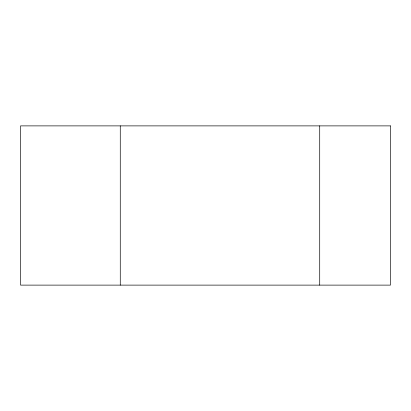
<?xml version="1.0" encoding="UTF-8"?>
<svg xmlns="http://www.w3.org/2000/svg" width="411" height="411" viewBox="0 0 411 411"><rect width="100%" height="100%" fill="white"/><g stroke="black" fill="none" stroke-linecap="round" stroke-linejoin="round"><path stroke-width="0.62" d="M319.712 125.884L319.712 285.116M120.269 125.884L120.269 285.116M390.45 125.884L20.55 125.884L20.55 285.116L390.45 285.116L390.45 125.884"/></g></svg>
